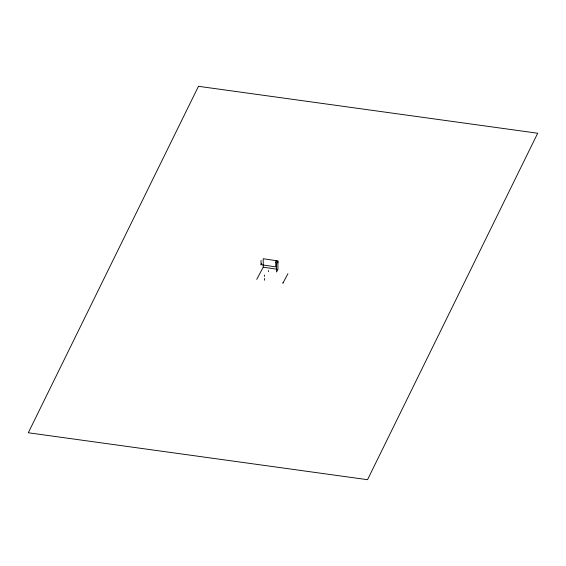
<?xml version="1.0" encoding="UTF-8"?>
<svg xmlns="http://www.w3.org/2000/svg" width="566" height="566" viewBox="0 0 566 566"><rect width="100%" height="100%" fill="white"/><g stroke="black" fill="none" stroke-linecap="round" stroke-linejoin="round"><path stroke-width="0.85" d="M275.727 262.652L275.748 266.897L261.053 264.697L261.648 263.586M277.906 262.836L277.842 261.039L276.505 263.551L276.548 272.005L277.941 269.381L277.899 260.926L263.197 258.726L263.247 267.18L256.731 279.385M282.929 283.071L287.931 273.711M263.247 267.18L277.078 269.253M282.965 282.703L282.965 283.071M268.574 270.541L268.581 271.652M264.414 275.012L264.421 276.357M264.435 278.444L264.442 280.227M261.032 260.339L261.053 264.697M198.461 86.308L28.3 432.764L367.532 479.692L537.7 133.236L198.461 86.308M276.378 261.251L275.727 262.468L276.371 260.735L276.378 261.251"/></g></svg>
